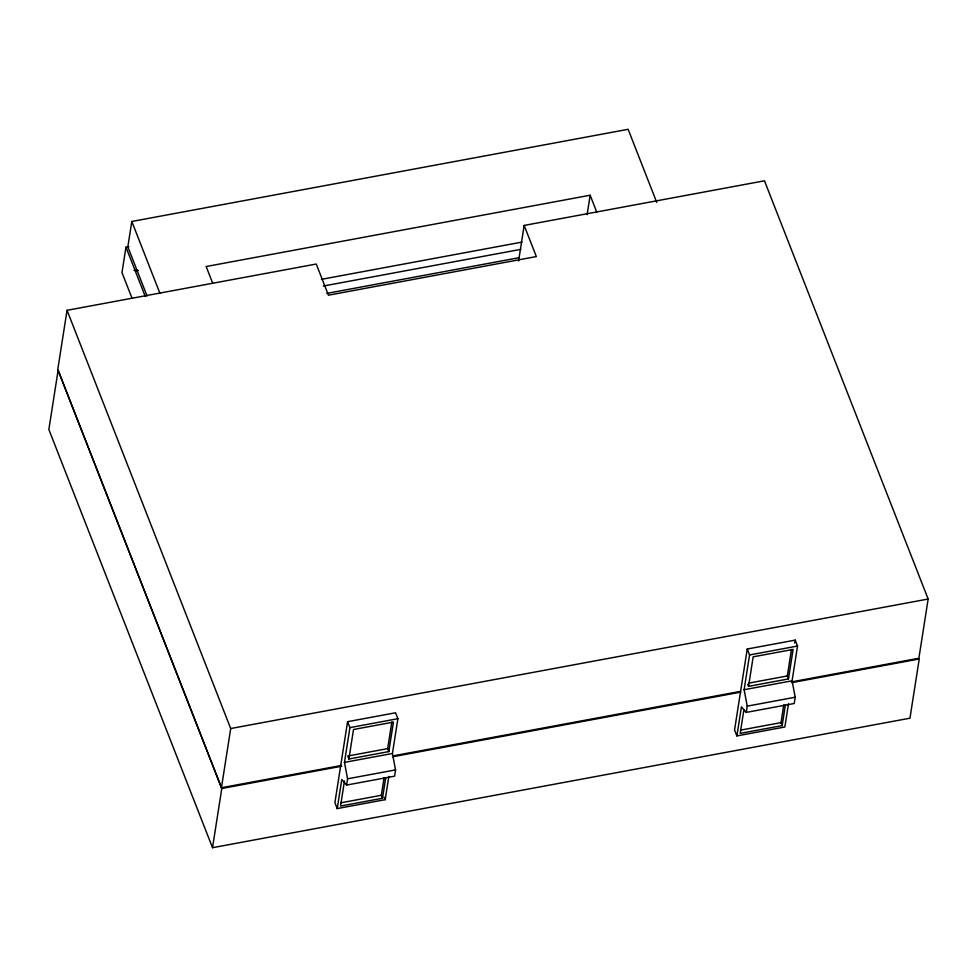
<?xml version="1.0" encoding="UTF-8"?>
<svg xmlns="http://www.w3.org/2000/svg" width="977" height="977" viewBox="0 0 977 977"><rect width="100%" height="100%" fill="white"/><g stroke="black" fill="none" stroke-linecap="round" stroke-linejoin="round"><path stroke-width="1.47" d="M791.394 681.922L918.881 658.242L928.15 599.035L764.478 180.806L524.16 225.431L536.349 256.572L328.431 295.188L316.243 264.034L67.047 310.307L57.765 369.514L221.437 787.743L341.425 765.467M128.952 246.631L125.96 247.193L121.978 272.571L131.883 297.863M656.727 202.373L628.138 129.306L131.81 221.474L127.828 246.839L147.075 296.019M221.437 787.743L230.706 728.537L67.047 310.307M212.522 847.694L221.791 788.488L58.119 370.246L48.85 429.465L212.522 847.694L909.953 718.193L919.235 658.974L791.736 682.654M337.224 808.577L341.779 779.524L346.603 785.068L394.574 776.165L395.551 769.9L392.436 753.475L397.883 718.706L395.563 712.783L347.58 721.685L334.903 802.642L337.224 808.577L385.207 799.662L388.846 776.422M346.603 785.068L347.58 778.803L344.466 762.378L349.913 727.621L347.58 721.685M344.478 780.928L340.546 806.049L382.508 798.258L385.744 777.57M348.899 759.007L353.515 729.501L393.45 722.088L388.822 751.594L348.899 759.007L348.117 757.028M388.822 751.594L387.661 748.626L391.826 722.076M382.508 798.258L381.335 795.29L384.12 777.558M518.604 260.957L524.16 225.431M587.116 214.635L590.145 195.229L206.159 266.526L212.754 283.354M736.89 735.913L741.433 706.859L746.257 712.404L794.228 703.501L795.205 697.236L792.091 680.81L797.537 646.041L795.217 640.118L747.246 649.021L734.557 729.978L736.89 735.913L784.861 726.998L788.5 703.758M746.257 712.404L747.234 706.139L744.12 689.713L749.567 654.956L747.246 649.021M743.9 709.742L740.2 733.385L782.162 725.593L785.398 704.906M748.553 686.342L753.169 656.837L793.104 649.424L788.476 678.93L748.553 686.342L747.784 684.364M788.476 678.93L787.315 675.962L791.48 649.412M782.162 725.593L781.002 722.626L783.774 704.893M794.741 643.11L795.217 640.118M133.983 270.336L136.975 269.786M135.327 271.056L138.331 270.507M321.445 279.337L521.987 242.101M323.302 286.041L520.851 249.355M326.831 293.393L518.824 257.745M230.706 728.537L928.15 599.035M349.913 727.621L397.883 718.706M749.567 654.956L797.537 646.041M347.739 756.039L387.661 748.626M748.87 683.094L787.315 675.962M344.466 762.378L392.436 753.475M744.12 689.713L792.091 680.81M392.424 756.003L740.395 691.386M221.791 788.488L341.779 766.2M392.778 756.735L740.749 692.119M347.58 778.803L395.551 769.9M747.234 706.139L795.205 697.236M340.888 802.801L381.335 795.29M740.542 730.137L781.002 722.626M590.145 195.229L596.739 212.058M384.266 797.293L385.207 799.662M131.81 221.474L159.849 293.124M125.96 247.193L145.28 296.495"/></g></svg>
